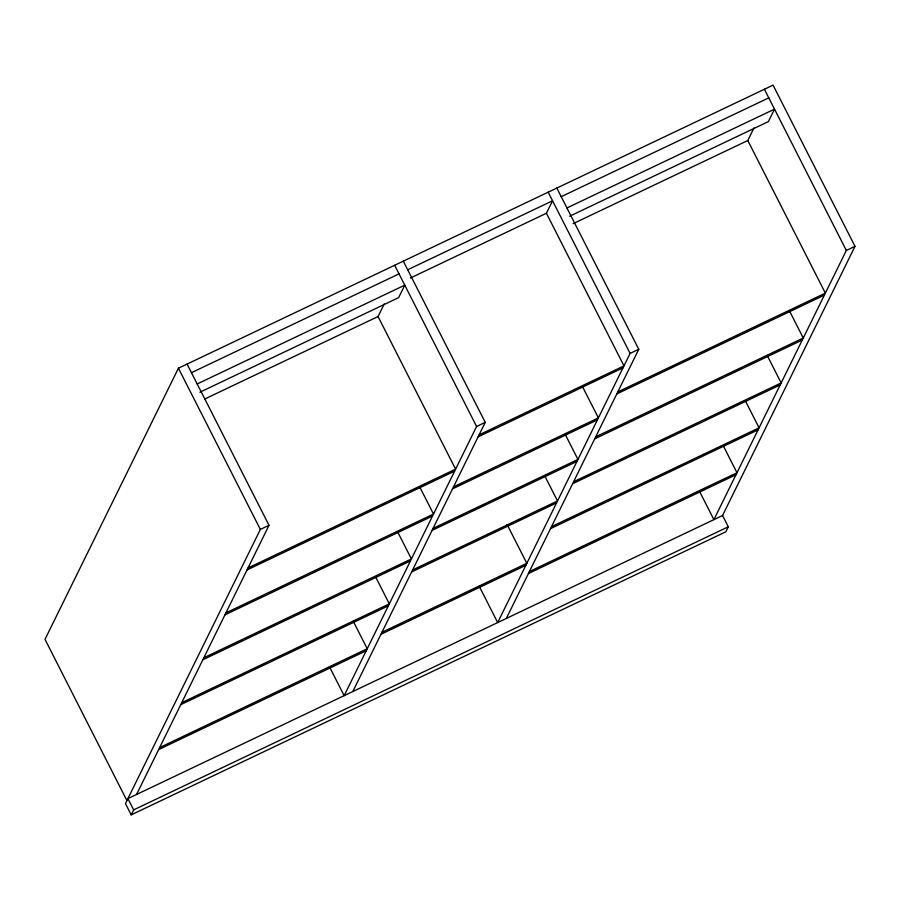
<?xml version="1.0" encoding="UTF-8"?>
<svg xmlns="http://www.w3.org/2000/svg" width="900" height="900" viewBox="0 0 900 900"><rect width="100%" height="100%" fill="white"/><g stroke="black" fill="none" stroke-linecap="round" stroke-linejoin="round"><path stroke-width="1.35" d="M187.076 364.084L269.01 525.308L260.359 529.425L125.46 803.576L131.197 814.86L133.65 809.876L127.913 798.592L722.554 515.52L855 246.352L773.066 85.14L178.425 368.201L45 639.36L126.934 800.584M136.564 794.475L269.01 525.308M204.626 399.071L378.045 316.53L384.233 303.952M410.355 278.032L546.424 213.255L552.555 200.79L407.678 269.752M403.312 261.157L485.235 422.37L476.595 426.488L344.149 695.655L329.524 666.877M352.8 691.538L485.235 422.37M556.83 188.066L638.764 349.29L630.113 353.407L497.678 622.575L479.239 586.294M506.317 618.457L638.764 349.29M573.12 223.661L747.799 140.513L753.986 127.935M855 246.352L846.349 250.47L713.903 519.637L699.919 492.12M722.554 515.52L728.291 526.804L725.839 531.799L131.197 814.86M191.441 372.69L399.026 273.87M561.206 196.672L768.791 97.853M197.179 383.974L404.764 285.154L398.632 297.63L199.901 392.231M566.944 207.956L774.529 109.136L768.386 121.612L569.666 216.214M479.104 434.846L623.981 365.884L546.424 213.255M478.125 436.849L623.002 367.875M248.018 567.967L455.603 469.147L378.045 316.53M617.771 391.95L825.356 293.13L747.799 140.513M247.039 569.959L454.624 471.15M616.793 393.941L824.377 295.132M453.51 486.855L598.387 417.892L582.491 386.618M452.531 488.858L597.409 419.884M225.922 612.866L433.507 514.046L420.154 487.777M595.676 436.849L803.261 338.029L789.278 310.511M224.944 614.869L432.529 516.049M594.697 438.851L802.283 340.031M433.069 528.39L577.946 459.428L565.234 434.407M432.09 530.392L576.967 461.419M203.828 657.765L411.412 558.956L398.059 532.688M573.592 481.748L781.166 382.939L767.183 355.41M202.849 659.768L410.434 560.947M572.602 483.75L780.188 384.93M412.639 569.925L557.516 500.963L544.793 475.942M411.649 571.928L556.526 502.954M181.732 702.675L389.317 603.855L375.964 577.586M551.498 526.658L759.082 427.838L745.729 401.569M180.754 704.666L388.339 605.846M550.507 528.649L758.092 429.829M381.949 632.295L526.826 563.321L507.116 524.543M380.97 634.286L525.847 565.324M159.638 747.574L367.223 648.754L353.239 621.236M529.403 571.556L736.988 472.736L723.634 446.468M158.659 749.565L366.244 650.756M528.413 573.548L735.998 474.739M133.65 809.876L728.291 526.804M764.415 89.258L846.349 250.47M548.19 192.184L630.113 353.407M394.661 265.275L476.595 426.488M178.425 368.201L260.359 529.425"/></g></svg>
